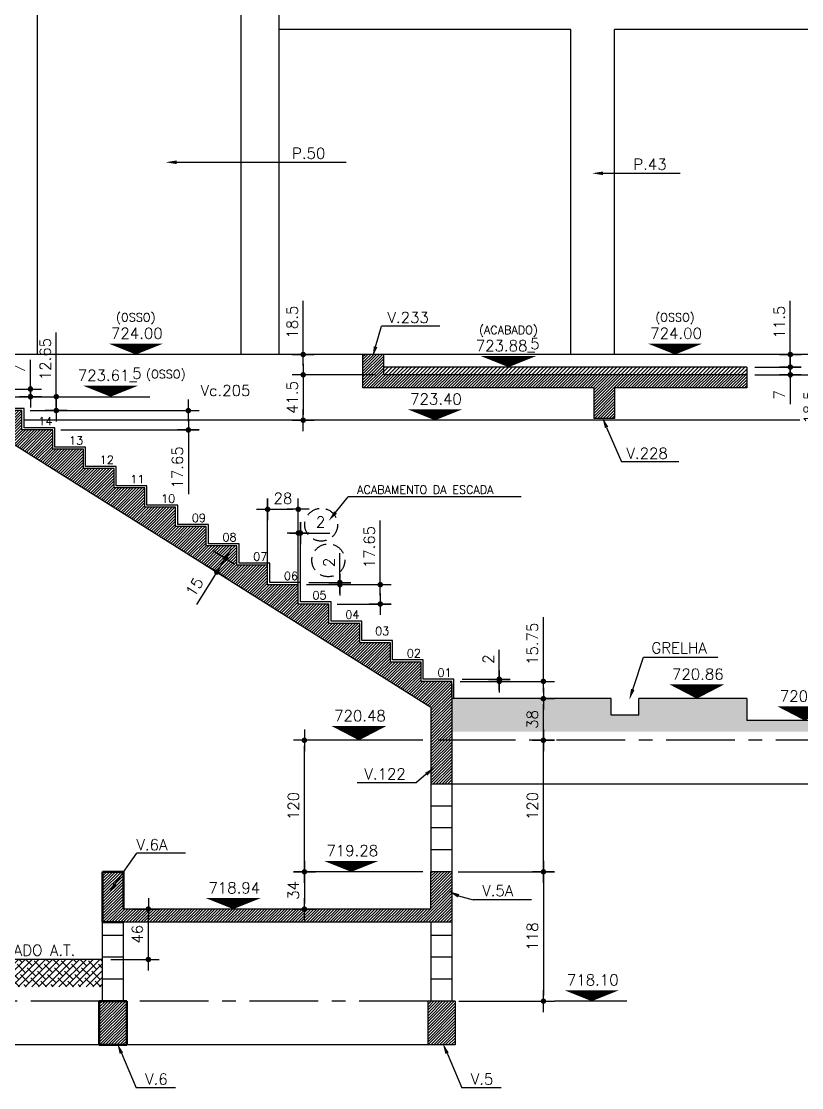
# Model space of a CAD drawing. Header units: inches. Extents: x 0 to 5940, y 0 to 4205.
# Drawn here: x 1463 to 2174, y 2248 to 3221 of the extents above; entities that cross this region are included whole.
import ezdxf
from ezdxf.enums import TextEntityAlignment as Align

# ---------------------------------------------------------------- set-up
doc = ezdxf.new("R2010")
doc.units = ezdxf.units.IN
doc.header["$LTSCALE"] = 50
doc.header["$MEASUREMENT"] = 0
doc.linetypes.add('CENTER', pattern=[2, 1.25, -0.25, 0.25, -0.25])
doc.linetypes.add('HIDDEN', pattern=[0.375, 0.25, -0.125])
for name, color, linetype in [('CORTES', 2, 'Continuous'), ('COTA', 6, 'Continuous'), ('NIVEL', 3, 'Continuous'), ('TEXTO', 3, 'Continuous')]:
    doc.layers.add(name, color=color, linetype=linetype)
doc.styles.add('ROMANS', font='romans.shx')
doc.dimstyles.new('COTA_50', dxfattribs={"dimscale": 5, "dimtxt": 2, "dimasz": 1, "dimexe": 2, "dimexo": 1.5, "dimgap": 1, "dimtad": 1, "dimzin": 12, "dimdsep": 46, "dimtxsty": 'ROMANS', "dimblk1": 'COTA', "dimblk2": 'COTA', "dimsah": 1, "dimcen": -4, "dimdle": 1.5, "dimclrd": 6, "dimclre": 6, "dimclrt": 3, "dimadec": 0, "dimazin": 0, "dimtfac": 1, "dimtofl": 0, "dimtmove": 0, "dimatfit": 3, "dimldrblk": 'COTA', "dimfxl": 1, "dimtolj": 1, "dimtzin": 12, "dimarcsym": 0})

# ---------------------------------------------------------------- blocks, each defined once
blk = doc.blocks.new('COTA')
at = {"layer": 'COTA'}
for p, q in [((0, -2), (0, 2)), ((2, 0), (-2, 0))]:
    blk.add_line(p, q, dxfattribs=at)
at = {"layer": 'COTA', "const_width": 0.5}
blk.add_lwpolyline([(-0.25, 0, 1), (0.25, 0, 1)], format="xyb", close=True, dxfattribs=at)
blk = doc.blocks.new('*D5')
at = {"layer": 'COTA', "color": 6, "lineweight": -2, "transparency": 16777216}
for p, q in [((2191.16, 2921.78), (2191.16, 2926.78)), ((2184.75, 2916.78), (2201.16, 2916.78)), ((2131.69, 2898.28), (2201.16, 2898.28)), ((2191.16, 2893.28), (2191.16, 2849.23))]:
    blk.add_line(p, q, dxfattribs=at)
at = {"layer": 'Defpoints', "color": 0, "transparency": 16777216}
for p in [(2177.25, 2916.78), (2124.19, 2898.28), (2191.16, 2898.28)]:
    blk.add_point(p, dxfattribs=at)
at = {"layer": 'COTA', "color": 6, "lineweight": -2, "transparency": 16777216, "xscale": 5, "yscale": 5, "zscale": 5}
for p, rotation in [((2191.16, 2916.78), 270), ((2191.16, 2898.28), 90)]:
    blk.add_blockref('COTA', p, dxfattribs=dict(at, rotation=rotation))
at = {"layer": 'COTA', "color": 3, "transparency": 16777216, "insert": (2181.16, 2868.75), "char_height": 10, "attachment_point": 5, "rotation": 90, "style": 'ROMANS'}
blk.add_mtext('\\A1;18.5', dxfattribs=at)
blk = doc.blocks.new('*D12')
at = {"layer": 'COTA', "color": 6, "lineweight": -2, "transparency": 16777216}
for p, q in [((1881.21, 2444.78), (1948.73, 2444.78)), ((1938.73, 2439.78), (1938.73, 2331.78)), ((1861.47, 2326.78), (1948.73, 2326.78))]:
    blk.add_line(p, q, dxfattribs=at)
at = {"layer": 'Defpoints', "color": 0, "transparency": 16777216}
for p in [(1873.71, 2444.78), (1853.97, 2326.78), (1938.73, 2326.78)]:
    blk.add_point(p, dxfattribs=at)
at = {"layer": 'COTA', "color": 6, "lineweight": -2, "transparency": 16777216, "xscale": 5, "yscale": 5, "zscale": 5}
for p, rotation in [((1938.73, 2444.78), 90), ((1938.73, 2326.78), 270)]:
    blk.add_blockref('COTA', p, dxfattribs=dict(at, rotation=rotation))
at = {"layer": 'COTA', "color": 3, "transparency": 16777216, "insert": (1928.73, 2385.78), "char_height": 10, "attachment_point": 5, "rotation": 90, "style": 'ROMANS'}
blk.add_mtext('\\A1;118', dxfattribs=at)
blk = doc.blocks.new('*D13')
at = {"layer": 'COTA', "color": 6, "lineweight": -2, "transparency": 16777216}
for p, q in [((1931.76, 2564.78), (1948.73, 2564.78)), ((1938.73, 2449.78), (1938.73, 2559.78)), ((1860.96, 2444.78), (1948.73, 2444.78))]:
    blk.add_line(p, q, dxfattribs=at)
at = {"layer": 'Defpoints', "color": 0, "transparency": 16777216}
for p in [(1924.26, 2564.78), (1938.73, 2564.78), (1853.46, 2444.78)]:
    blk.add_point(p, dxfattribs=at)
at = {"layer": 'COTA', "color": 6, "lineweight": -2, "transparency": 16777216, "xscale": 5, "yscale": 5, "zscale": 5}
for p, rotation in [((1938.73, 2564.78), 90), ((1938.73, 2444.78), 270)]:
    blk.add_blockref('COTA', p, dxfattribs=dict(at, rotation=rotation))
at = {"layer": 'COTA', "color": 3, "transparency": 16777216, "insert": (1928.73, 2504.78), "char_height": 10, "attachment_point": 5, "rotation": 90, "style": 'ROMANS'}
blk.add_mtext('\\A1;120', dxfattribs=at)
blk = doc.blocks.new('*D14')
at = {"layer": 'COTA', "color": 6, "lineweight": -2, "transparency": 16777216}
for p, q in [((1940.2, 2602.78), (1928.73, 2602.78)), ((1938.73, 2569.78), (1938.73, 2597.78)), ((1941.64, 2564.78), (1928.73, 2564.78))]:
    blk.add_line(p, q, dxfattribs=at)
at = {"layer": 'Defpoints', "color": 0, "transparency": 16777216}
for p in [(1938.73, 2602.78), (1947.7, 2602.78), (1949.14, 2564.78)]:
    blk.add_point(p, dxfattribs=at)
at = {"layer": 'COTA', "color": 6, "lineweight": -2, "transparency": 16777216, "xscale": 5, "yscale": 5, "zscale": 5}
for p, rotation in [((1938.73, 2602.78), 90), ((1938.73, 2564.78), 270)]:
    blk.add_blockref('COTA', p, dxfattribs=dict(at, rotation=rotation))
at = {"layer": 'COTA', "color": 3, "transparency": 16777216, "insert": (1928.73, 2583.78), "char_height": 10, "attachment_point": 5, "rotation": 90, "style": 'ROMANS'}
blk.add_mtext('\\A1;38', dxfattribs=at)
blk = doc.blocks.new('*D16')
at = {"layer": 'COTA', "color": 6, "lineweight": -2, "transparency": 16777216}
for p, q in [((1719.65, 2921.78), (1719.65, 2965.82)), ((1726.48, 2916.78), (1709.65, 2916.78)), ((1726.48, 2898.28), (1709.65, 2898.28)), ((1719.65, 2893.28), (1719.65, 2888.28))]:
    blk.add_line(p, q, dxfattribs=at)
at = {"layer": 'Defpoints', "color": 0, "transparency": 16777216}
for p in [(1719.65, 2916.78), (1733.98, 2916.78), (1733.98, 2898.28)]:
    blk.add_point(p, dxfattribs=at)
at = {"layer": 'COTA', "color": 6, "lineweight": -2, "transparency": 16777216, "xscale": 5, "yscale": 5, "zscale": 5}
for p, rotation in [((1719.65, 2916.78), 270), ((1719.65, 2898.28), 90)]:
    blk.add_blockref('COTA', p, dxfattribs=dict(at, rotation=rotation))
at = {"layer": 'COTA', "color": 3, "transparency": 16777216, "insert": (1709.65, 2946.3), "char_height": 10, "attachment_point": 5, "rotation": 90, "style": 'ROMANS'}
blk.add_mtext('\\A1;18.5', dxfattribs=at)
blk = doc.blocks.new('*D21')
at = {"layer": 'COTA', "color": 6, "lineweight": -2, "transparency": 16777216}
for p, q in [((1785.66, 2898.28), (1709.65, 2898.28)), ((1719.65, 2893.28), (1719.65, 2861.78)), ((1718.05, 2856.78), (1709.65, 2856.78))]:
    blk.add_line(p, q, dxfattribs=at)
at = {"layer": 'Defpoints', "color": 0, "transparency": 16777216}
for p in [(1793.16, 2898.28), (1719.65, 2856.78), (1725.55, 2856.78)]:
    blk.add_point(p, dxfattribs=at)
at = {"layer": 'COTA', "color": 6, "lineweight": -2, "transparency": 16777216, "xscale": 5, "yscale": 5, "zscale": 5}
for p, rotation in [((1719.65, 2898.28), 90), ((1719.65, 2856.78), 270)]:
    blk.add_blockref('COTA', p, dxfattribs=dict(at, rotation=rotation))
at = {"layer": 'COTA', "color": 3, "transparency": 16777216, "insert": (1709.65, 2877.53), "char_height": 10, "attachment_point": 5, "rotation": 90, "style": 'ROMANS'}
blk.add_mtext('\\A1;41.5', dxfattribs=at)
blk = doc.blocks.new('*D24')
at = {"layer": 'COTA', "color": 6, "lineweight": -2, "transparency": 16777216}
for p, q in [((2163.92, 2910.28), (2163.92, 2915.28)), ((2131.69, 2905.28), (2173.92, 2905.28)), ((2131.69, 2898.28), (2173.92, 2898.28)), ((2163.92, 2893.28), (2163.92, 2871.61))]:
    blk.add_line(p, q, dxfattribs=at)
at = {"layer": 'Defpoints', "color": 0, "transparency": 16777216}
for p in [(2124.19, 2905.28), (2124.19, 2898.28), (2163.92, 2898.28)]:
    blk.add_point(p, dxfattribs=at)
at = {"layer": 'COTA', "color": 6, "lineweight": -2, "transparency": 16777216, "xscale": 5, "yscale": 5, "zscale": 5}
for p, rotation in [((2163.92, 2905.28), 270), ((2163.92, 2898.28), 90)]:
    blk.add_blockref('COTA', p, dxfattribs=dict(at, rotation=rotation))
at = {"layer": 'COTA', "color": 3, "transparency": 16777216, "insert": (2153.92, 2879.94), "char_height": 10, "attachment_point": 5, "rotation": 90, "style": 'ROMANS'}
blk.add_mtext('\\A1;7', dxfattribs=at)
blk = doc.blocks.new('*D25')
at = {"layer": 'COTA', "color": 6, "lineweight": -2, "transparency": 16777216}
for p, q in [((2163.92, 2921.78), (2163.92, 2965.82)), ((2159.96, 2916.78), (2173.92, 2916.78)), ((2131.69, 2905.28), (2173.92, 2905.28)), ((2163.92, 2900.28), (2163.92, 2895.28))]:
    blk.add_line(p, q, dxfattribs=at)
at = {"layer": 'Defpoints', "color": 0, "transparency": 16777216}
for p in [(2152.46, 2916.78), (2163.92, 2916.78), (2124.19, 2905.28)]:
    blk.add_point(p, dxfattribs=at)
at = {"layer": 'COTA', "color": 6, "lineweight": -2, "transparency": 16777216, "xscale": 5, "yscale": 5, "zscale": 5}
for p, rotation in [((2163.92, 2916.78), 270), ((2163.92, 2905.28), 90)]:
    blk.add_blockref('COTA', p, dxfattribs=dict(at, rotation=rotation))
at = {"layer": 'COTA', "color": 3, "transparency": 16777216, "insert": (2153.92, 2946.3), "char_height": 10, "attachment_point": 5, "rotation": 90, "style": 'ROMANS'}
blk.add_mtext('\\A1;11.5', dxfattribs=at)
blk = doc.blocks.new('*D28')
at = {"layer": 'COTA', "color": 6, "lineweight": -2, "transparency": 16777216}
for p, q in [((1789.94, 2711.78), (1789.94, 2765.35)), ((1722.66, 2706.78), (1799.94, 2706.78)), ((1750.66, 2689.13), (1799.94, 2689.13)), ((1789.94, 2684.13), (1789.94, 2679.13))]:
    blk.add_line(p, q, dxfattribs=at)
at = {"layer": 'Defpoints', "color": 0, "transparency": 16777216}
for p in [(1715.16, 2706.78), (1789.94, 2706.78), (1743.16, 2689.13)]:
    blk.add_point(p, dxfattribs=at)
at = {"layer": 'COTA', "color": 6, "lineweight": -2, "transparency": 16777216, "xscale": 5, "yscale": 5, "zscale": 5}
for p, rotation in [((1789.94, 2706.78), 270), ((1789.94, 2689.13), 90)]:
    blk.add_blockref('COTA', p, dxfattribs=dict(at, rotation=rotation))
at = {"layer": 'COTA', "color": 3, "transparency": 16777216, "insert": (1779.94, 2741.06), "char_height": 10, "attachment_point": 5, "rotation": 90, "style": 'ROMANS'}
blk.add_mtext('\\A1;17.65', dxfattribs=at)
blk = doc.blocks.new('*D29')
at = {"layer": 'COTA', "color": 6, "lineweight": -2, "transparency": 16777216}
for p, q in [((1687.16, 2718.88), (1687.16, 2785.54)), ((1715.16, 2699.79), (1715.16, 2785.54)), ((1692.16, 2775.54), (1710.16, 2775.54))]:
    blk.add_line(p, q, dxfattribs=at)
at = {"layer": 'Defpoints', "color": 0, "transparency": 16777216}
for p in [(1715.16, 2775.54), (1687.16, 2711.38), (1715.16, 2692.29)]:
    blk.add_point(p, dxfattribs=at)
at = {"layer": 'COTA', "color": 6, "lineweight": -2, "transparency": 16777216, "xscale": 5, "yscale": 5, "zscale": 5, "rotation": 180}
blk.add_blockref('COTA', (1687.16, 2775.54), dxfattribs=at)
at = {"layer": 'COTA', "color": 6, "lineweight": -2, "transparency": 16777216, "xscale": 5, "yscale": 5, "zscale": 5}
blk.add_blockref('COTA', (1715.16, 2775.54), dxfattribs=at)
at = {"layer": 'COTA', "color": 3, "transparency": 16777216, "insert": (1701.16, 2785.54), "char_height": 10, "attachment_point": 5, "style": 'ROMANS'}
blk.add_mtext('\\A1;28', dxfattribs=at)
blk = doc.blocks.new('*D30')
at = {"layer": 'COTA', "color": 6, "lineweight": -2, "transparency": 16777216}
for p, q in [((1715.16, 2699.79), (1715.16, 2763.88)), ((1717.16, 2701.79), (1717.16, 2763.88)), ((1710.16, 2753.88), (1705.16, 2753.88)), ((1722.16, 2753.88), (1743.82, 2753.88))]:
    blk.add_line(p, q, dxfattribs=at)
at = {"layer": 'Defpoints', "color": 0, "transparency": 16777216}
for p in [(1717.16, 2753.88), (1715.16, 2692.29), (1717.16, 2694.29)]:
    blk.add_point(p, dxfattribs=at)
at = {"layer": 'COTA', "color": 6, "lineweight": -2, "transparency": 16777216, "xscale": 5, "yscale": 5, "zscale": 5}
blk.add_blockref('COTA', (1715.16, 2753.88), dxfattribs=at)
at = {"layer": 'COTA', "color": 6, "lineweight": -2, "transparency": 16777216, "xscale": 5, "yscale": 5, "zscale": 5, "rotation": 180}
blk.add_blockref('COTA', (1717.16, 2753.88), dxfattribs=at)
at = {"layer": 'COTA', "color": 3, "transparency": 16777216, "insert": (1735.49, 2763.88), "char_height": 10, "attachment_point": 5, "style": 'ROMANS'}
blk.add_mtext('\\A1;2', dxfattribs=at)
blk = doc.blocks.new('*D31')
at = {"layer": 'COTA', "color": 6, "lineweight": -2, "transparency": 16777216}
for p, q in [((1753.09, 2713.78), (1753.09, 2735.44)), ((1722.66, 2706.78), (1763.09, 2706.78)), ((1724.66, 2708.78), (1763.09, 2708.78)), ((1753.09, 2701.78), (1753.09, 2696.78))]:
    blk.add_line(p, q, dxfattribs=at)
at = {"layer": 'Defpoints', "color": 0, "transparency": 16777216}
for p in [(1715.16, 2706.78), (1717.16, 2708.78), (1753.09, 2708.78)]:
    blk.add_point(p, dxfattribs=at)
at = {"layer": 'COTA', "color": 6, "lineweight": -2, "transparency": 16777216, "xscale": 5, "yscale": 5, "zscale": 5}
for p, rotation in [((1753.09, 2708.78), 270), ((1753.09, 2706.78), 90)]:
    blk.add_blockref('COTA', p, dxfattribs=dict(at, rotation=rotation))
at = {"layer": 'COTA', "color": 3, "transparency": 16777216, "insert": (1743.09, 2727.11), "char_height": 10, "attachment_point": 5, "rotation": 90, "style": 'ROMANS'}
blk.add_mtext('\\A1;2', dxfattribs=at)
blk = doc.blocks.new('*D40')
at = {"layer": 'COTA', "color": 6, "lineweight": -2, "transparency": 16777216}
for p, q in [((1614.88, 2870.63), (1614.88, 2875.63)), ((1470.66, 2865.63), (1624.88, 2865.63)), ((1498.66, 2847.98), (1624.88, 2847.98)), ((1614.88, 2842.98), (1614.88, 2789.4))]:
    blk.add_line(p, q, dxfattribs=at)
at = {"layer": 'Defpoints', "color": 0, "transparency": 16777216}
for p in [(1463.16, 2865.63), (1491.16, 2847.98), (1614.88, 2847.98)]:
    blk.add_point(p, dxfattribs=at)
at = {"layer": 'COTA', "color": 6, "lineweight": -2, "transparency": 16777216, "xscale": 5, "yscale": 5, "zscale": 5}
for p, rotation in [((1614.88, 2865.63), 270), ((1614.88, 2847.98), 90)]:
    blk.add_blockref('COTA', p, dxfattribs=dict(at, rotation=rotation))
at = {"layer": 'COTA', "color": 3, "transparency": 16777216, "insert": (1604.88, 2813.69), "char_height": 10, "attachment_point": 5, "rotation": 90, "style": 'ROMANS'}
blk.add_mtext('\\A1;17.65', dxfattribs=at)
blk = doc.blocks.new('*D41')
at = {"layer": 'COTA', "color": 6, "lineweight": -2, "transparency": 16777216}
for p, q in [((1494.43, 2883.28), (1494.43, 2936.85)), ((1442.69, 2878.28), (1504.43, 2878.28)), ((1470.66, 2865.63), (1504.43, 2865.63)), ((1494.43, 2860.63), (1494.43, 2855.63))]:
    blk.add_line(p, q, dxfattribs=at)
at = {"layer": 'Defpoints', "color": 0, "transparency": 16777216}
for p in [(1435.19, 2878.28), (1494.43, 2878.28), (1463.16, 2865.63)]:
    blk.add_point(p, dxfattribs=at)
at = {"layer": 'COTA', "color": 6, "lineweight": -2, "transparency": 16777216, "xscale": 5, "yscale": 5, "zscale": 5}
for p, rotation in [((1494.43, 2878.28), 270), ((1494.43, 2865.63), 90)]:
    blk.add_blockref('COTA', p, dxfattribs=dict(at, rotation=rotation))
at = {"layer": 'COTA', "color": 3, "transparency": 16777216, "insert": (1484.43, 2912.56), "char_height": 10, "attachment_point": 5, "rotation": 90, "style": 'ROMANS'}
blk.add_mtext('\\A1;12.65', dxfattribs=at)
blk = doc.blocks.new('*D42')
at = {"layer": 'COTA', "color": 6, "lineweight": -2, "transparency": 16777216}
for p, q in [((1470.88, 2890.28), (1470.88, 2911.94)), ((1444.66, 2885.28), (1480.88, 2885.28)), ((1470.88, 2873.28), (1470.88, 2868.28)), ((1474.52, 2878.28), (1480.88, 2878.28))]:
    blk.add_line(p, q, dxfattribs=at)
at = {"layer": 'Defpoints', "color": 0, "transparency": 16777216}
for p in [(1437.16, 2885.28), (1470.88, 2885.28), (1467.02, 2878.28)]:
    blk.add_point(p, dxfattribs=at)
at = {"layer": 'COTA', "color": 6, "lineweight": -2, "transparency": 16777216, "xscale": 5, "yscale": 5, "zscale": 5}
for p, rotation in [((1470.88, 2885.28), 270), ((1470.88, 2878.28), 90)]:
    blk.add_blockref('COTA', p, dxfattribs=dict(at, rotation=rotation))
at = {"layer": 'COTA', "color": 3, "transparency": 16777216, "insert": (1460.88, 2903.61), "char_height": 10, "attachment_point": 5, "rotation": 90, "style": 'ROMANS'}
blk.add_mtext('\\A1;7', dxfattribs=at)
blk = doc.blocks.new('*D154')
at = {"color": 6, "lineweight": -2, "transparency": 16777216}
for p, q in [((1801.27, 2444.78), (1710.74, 2444.78)), ((1720.74, 2439.78), (1720.74, 2415.78)), ((1804, 2410.78), (1710.74, 2410.78))]:
    blk.add_line(p, q, dxfattribs=at)
at = {"layer": 'Defpoints', "color": 0, "transparency": 16777216}
for p in [(1808.77, 2444.78), (1720.74, 2410.78), (1811.5, 2410.78)]:
    blk.add_point(p, dxfattribs=at)
at = {"color": 6, "lineweight": -2, "transparency": 16777216, "xscale": 5, "yscale": 5, "zscale": 5}
for p, rotation in [((1720.74, 2444.78), 90), ((1720.74, 2410.78), 270)]:
    blk.add_blockref('COTA', p, dxfattribs=dict(at, rotation=rotation))
at = {"color": 3, "transparency": 16777216, "insert": (1710.74, 2427.78), "char_height": 10, "attachment_point": 5, "rotation": 90, "style": 'ROMANS'}
blk.add_mtext('\\A1;34', dxfattribs=at)
blk = doc.blocks.new('*D155')
at = {"color": 6, "lineweight": -2, "transparency": 16777216}
for p, q in [((1563.19, 2410.78), (1588.39, 2410.78)), ((1578.39, 2369.78), (1578.39, 2405.78)), ((1544.19, 2364.78), (1588.39, 2364.78))]:
    blk.add_line(p, q, dxfattribs=at)
at = {"layer": 'Defpoints', "color": 0, "transparency": 16777216}
for p in [(1555.69, 2410.78), (1578.39, 2410.78), (1536.69, 2364.78)]:
    blk.add_point(p, dxfattribs=at)
at = {"color": 6, "lineweight": -2, "transparency": 16777216, "xscale": 5, "yscale": 5, "zscale": 5}
for p, rotation in [((1578.39, 2410.78), 90), ((1578.39, 2364.78), 270)]:
    blk.add_blockref('COTA', p, dxfattribs=dict(at, rotation=rotation))
at = {"color": 3, "transparency": 16777216, "insert": (1568.39, 2387.78), "char_height": 10, "attachment_point": 5, "rotation": 90, "style": 'ROMANS'}
blk.add_mtext('\\A1;46', dxfattribs=at)
blk = doc.blocks.new('*D156')
at = {"layer": 'COTA', "color": 6, "lineweight": -2, "transparency": 16777216}
for p, q in [((1828.66, 2564.78), (1710.74, 2564.78)), ((1720.74, 2449.78), (1720.74, 2559.78)), ((1828.66, 2444.78), (1710.74, 2444.78))]:
    blk.add_line(p, q, dxfattribs=at)
at = {"layer": 'Defpoints', "color": 0, "transparency": 16777216}
for p in [(1720.74, 2564.78), (1836.16, 2564.78), (1836.16, 2444.78)]:
    blk.add_point(p, dxfattribs=at)
at = {"layer": 'COTA', "color": 6, "lineweight": -2, "transparency": 16777216, "xscale": 5, "yscale": 5, "zscale": 5}
for p, rotation in [((1720.74, 2564.78), 90), ((1720.74, 2444.78), 270)]:
    blk.add_blockref('COTA', p, dxfattribs=dict(at, rotation=rotation))
at = {"layer": 'COTA', "color": 3, "transparency": 16777216, "insert": (1710.74, 2504.78), "char_height": 10, "attachment_point": 5, "rotation": 90, "style": 'ROMANS'}
blk.add_mtext('\\A1;120', dxfattribs=at)
blk = doc.blocks.new('*D157')
at = {"layer": 'COTA', "color": 6, "lineweight": -2, "transparency": 16777216}
for p, q in [((1938.73, 2623.53), (1938.73, 2677.1)), ((1862.66, 2618.53), (1948.73, 2618.53)), ((1935.5, 2602.78), (1948.73, 2602.78)), ((1938.73, 2597.78), (1938.73, 2592.78))]:
    blk.add_line(p, q, dxfattribs=at)
at = {"layer": 'Defpoints', "color": 0, "transparency": 16777216}
for p in [(1855.16, 2618.53), (1938.73, 2618.53), (1928, 2602.78)]:
    blk.add_point(p, dxfattribs=at)
at = {"layer": 'COTA', "color": 6, "lineweight": -2, "transparency": 16777216, "xscale": 5, "yscale": 5, "zscale": 5}
for p, rotation in [((1938.73, 2618.53), 270), ((1938.73, 2602.78), 90)]:
    blk.add_blockref('COTA', p, dxfattribs=dict(at, rotation=rotation))
at = {"layer": 'COTA', "color": 3, "transparency": 16777216, "insert": (1928.73, 2652.81), "char_height": 10, "attachment_point": 5, "rotation": 90, "style": 'ROMANS'}
blk.add_mtext('\\A1;15.75', dxfattribs=at)
blk = doc.blocks.new('*D158')
at = {"layer": 'COTA', "color": 6, "lineweight": -2, "transparency": 16777216}
for p, q in [((1898.5, 2625.53), (1898.5, 2647.19)), ((1864.66, 2620.53), (1908.5, 2620.53)), ((1896, 2618.53), (1908.5, 2618.53)), ((1898.5, 2613.53), (1898.5, 2608.53))]:
    blk.add_line(p, q, dxfattribs=at)
at = {"layer": 'Defpoints', "color": 0, "transparency": 16777216}
for p in [(1857.16, 2620.53), (1888.5, 2618.53), (1898.5, 2620.53)]:
    blk.add_point(p, dxfattribs=at)
at = {"layer": 'COTA', "color": 6, "lineweight": -2, "transparency": 16777216, "xscale": 5, "yscale": 5, "zscale": 5}
for p, rotation in [((1898.5, 2620.53), 270), ((1898.5, 2618.53), 90)]:
    blk.add_blockref('COTA', p, dxfattribs=dict(at, rotation=rotation))
at = {"layer": 'COTA', "color": 3, "transparency": 16777216, "insert": (1888.5, 2638.86), "char_height": 10, "attachment_point": 5, "rotation": 90, "style": 'ROMANS'}
blk.add_mtext('\\A1;2', dxfattribs=at)
blk = doc.blocks.new('*D159')
at = {"layer": 'COTA', "color": 6, "lineweight": -2, "transparency": 16777216}
for p, q in [((1637.5, 2738.08), (1657.3, 2725.59)), ((1651.51, 2735.16), (1654.18, 2739.39)), ((1629.5, 2725.39), (1649.3, 2712.9)), ((1638.18, 2714.01), (1622.31, 2688.83))]:
    blk.add_line(p, q, dxfattribs=at)
at = {"layer": 'Defpoints', "color": 0, "transparency": 16777216}
for p in [(1631.16, 2742.08), (1623.16, 2729.39), (1640.84, 2718.24)]:
    blk.add_point(p, dxfattribs=at)
at = {"layer": 'COTA', "color": 6, "lineweight": -2, "transparency": 16777216, "xscale": 5, "yscale": 5, "zscale": 5}
for p, rotation in [((1648.84, 2730.93), 237.7744259290437), ((1640.84, 2718.24), 57.77442592904367)]:
    blk.add_blockref('COTA', p, dxfattribs=dict(at, rotation=rotation))
at = {"layer": 'COTA', "color": 3, "transparency": 16777216, "insert": (1620.45, 2704.64), "char_height": 10, "attachment_point": 5, "rotation": 57.77443, "style": 'ROMANS'}
blk.add_mtext('\\A1;15', dxfattribs=at)

msp = doc.modelspace()

# ---------------------------------------------------------------- hatches: boundary and pattern name
at = {"transparency": 33554687}
h = msp.add_hatch(dxfattribs=at)
h.set_pattern_fill('ANSI31', color=256, style=0)
h.paths.add_polyline_path([(1476.93, 2890.775), (1476.93, 2934.347), (1491.93, 2934.347), (1491.93, 2890.775)], flags=9)
h = msp.add_hatch(dxfattribs=at)
h.set_pattern_fill('ANSI31', color=256, style=0)
h.paths.add_polyline_path([(1597.382, 2791.904), (1597.382, 2835.475), (1612.382, 2835.475), (1612.382, 2791.904)], flags=9)
h = msp.add_hatch(dxfattribs=at)
h.set_pattern_fill('ANSI31', color=256, style=0)
h.paths.add_polyline_path([(1690.561, 2793.036), (1711.751, 2793.036), (1711.751, 2778.036), (1690.561, 2778.036)], flags=9)
h = msp.add_hatch(dxfattribs=at)
h.set_pattern_fill('ANSI31', color=256, style=0)
h.paths.add_polyline_path([(1729.656, 2771.384), (1741.322, 2771.384), (1741.322, 2756.384), (1729.656, 2756.384)], flags=9)
h = msp.add_hatch(dxfattribs=at)
h.set_pattern_fill('ANSI31', color=256, style=0)
h.paths.add_polyline_path([(1772.444, 2719.275), (1772.444, 2762.847), (1787.444, 2762.847), (1787.444, 2719.275)], flags=9)
h = msp.add_hatch(dxfattribs=at)
h.set_pattern_fill('ANSI31', color=256, style=0)
h.paths.add_polyline_path([(1735.591, 2721.275), (1735.591, 2732.942), (1750.591, 2732.942), (1750.591, 2721.275)], flags=9)
h = msp.add_hatch(dxfattribs=at)
h.set_pattern_fill('ANSI31', color=256, style=0)
h.paths.add_polyline_path([(1703.237, 2615.275), (1703.237, 2626.942), (1718.237, 2626.942), (1718.237, 2615.275)], flags=9)
h = msp.add_hatch(dxfattribs=at)
h.set_pattern_fill('ANSI31', color=256)
h.paths.add_polyline_path([(1703.237, 2507.632), (1703.237, 2536.918), (1718.237, 2536.918), (1718.237, 2507.632)], flags=9)
h = msp.add_hatch(dxfattribs=at)
h.set_pattern_fill('ANSI31', color=256)
h.paths.add_polyline_path([(1703.237, 2506.632), (1703.237, 2535.918), (1718.237, 2535.918), (1718.237, 2506.632)], flags=9)
h = msp.add_hatch(dxfattribs=at)
h.set_pattern_fill('ANSI31', color=256, style=0)
h.paths.add_polyline_path([(1703.237, 2506.632), (1703.237, 2535.918), (1718.237, 2535.918), (1718.237, 2506.632)], flags=9)
at = {"layer": 'CORTES'}
h = msp.add_hatch(dxfattribs=at)
h.set_pattern_fill('ANSI31', color=252, scale=15)
h.set_pattern_definition([(45, (6920.7044, 13112.8642), (-1.3258252, 1.3258252), [])])
h.paths.add_polyline_path([(1793.156, 2898.275), (1793.156, 2916.775), (1774.156, 2916.775), (1774.156, 2886.275), (1984.69, 2886.275), (1984.69, 2858.275), (2003.69, 2858.275), (2003.69, 2886.275), (2124.19, 2886.275), (2124.19, 2898.275)])
h = msp.add_hatch(dxfattribs=at)
h.set_pattern_fill('ANSI31', color=253, scale=20)
h.set_pattern_definition([(45, (-30174.3598, 13699.4953), (-1.76776695, 1.76776695), [])])
h.paths.add_polyline_path([(1793.156, 2905.275), (1793.156, 2898.275), (2124.19, 2898.275), (2124.19, 2905.275)])
h = msp.add_hatch(dxfattribs=at)
h.set_pattern_fill('ANSI31', color=252, scale=15)
h.paths.add_polyline_path([(1743.156, 2671.475), (1743.156, 2689.125), (1715.156, 2689.125), (1715.156, 2706.775), (1687.156, 2706.775), (1687.156, 2724.425), (1659.156, 2724.425), (1659.156, 2742.075), (1631.156, 2742.075), (1631.156, 2759.725), (1603.156, 2759.725), (1603.156, 2777.375), (1575.156, 2777.375), (1575.156, 2795.025), (1547.156, 2795.025), (1547.156, 2812.675), (1519.156, 2812.675), (1519.156, 2830.325), (1491.156, 2830.325), (1491.156, 2847.975), (1463.156, 2847.975), (1463.156, 2865.625), (1435.156, 2865.625), (1435.156, 2878.275), (1413.805, 2878.275), (1338.19, 2878.275), (1338.19, 2815.775), (1373.19, 2815.775), (1373.19, 2863.275), (1410.755, 2863.275), (1836.156, 2595.121), (1836.156, 2564.775), (1855.156, 2564.775), (1855.156, 2615.942), (1855.156, 2618.525), (1827.156, 2618.525), (1827.156, 2636.175), (1799.156, 2636.175), (1799.156, 2653.825), (1771.156, 2653.825), (1771.156, 2671.475)])
h = msp.add_hatch(dxfattribs=at)
h.set_pattern_fill('ANSI38', color=253, scale=35)
h.paths.add_polyline_path([(2996.69, 2602.775), (2310.69, 2602.775), (2310.69, 2582.775), (2124.19, 2582.775), (2124.19, 2602.775), (2025.656, 2602.775), (2025.656, 2587.775), (2000.656, 2587.775), (2000.656, 2602.775), (1855.156, 2602.775), (1855.156, 2572.775), (2996.69, 2572.775)])
h = msp.add_hatch(dxfattribs=at)
h.set_pattern_fill('ANSI31', color=252, scale=15)
h.paths.add_polyline_path([(1855.156, 2564.775), (1836.156, 2564.775), (1836.156, 2524.775), (1855.156, 2524.775)])
h = msp.add_hatch(dxfattribs=at)
h.set_pattern_fill('ANSI31', color=252, scale=15)
h.paths.add_polyline_path([(1855.156, 2398.775), (1855.156, 2425.115), (1852.304, 2427.118), (1855.156, 2426.292), (1855.156, 2444.775), (1836.156, 2444.775), (1836.156, 2410.775), (1555.69, 2410.775), (1555.69, 2444.775), (1536.69, 2444.775), (1536.69, 2398.775), (1836.156, 2398.775)])
h = msp.add_hatch(dxfattribs=at)
h.set_pattern_fill('ANSI38', color=253, scale=35)
h.set_pattern_definition([(45, (-20281.5175, 13966.022), (-3.0935922, 3.0935922), []), (135, (-20281.5175, 13966.022), (-9.2807765, 3.0935922), [10.9375, -6.5625])])
h.paths.add_polyline_path([(1536.69, 2339.775), (1536.69, 2364.775), (1373.19, 2364.775), (1373.19, 2339.775)])
h = msp.add_hatch(dxfattribs=at)
h.set_pattern_fill('ANSI31', color=252, scale=15)
h.paths.add_polyline_path([(1533.69, 2326.775), (1533.69, 2286.775), (1558.69, 2286.775), (1558.69, 2326.775)])
h = msp.add_hatch(dxfattribs=at)
h.set_pattern_fill('ANSI31', color=252, scale=15)
h.paths.add_polyline_path([(1858.156, 2326.775), (1833.156, 2326.775), (1833.156, 2286.775), (1858.156, 2286.775)])

# ---------------------------------------------------------------- linework, layer by layer
at = {"color": 30}
msp.add_line((1855.156, 2524.775), (1836.156, 2524.775), dxfattribs=at)
at = {"layer": 'CORTES', "color": 8}
for p, q in [((1477.192, 2916.775), (1477.192, 3603.275)), ((1663.19, 2916.775), (1663.19, 3603.275))]:
    msp.add_line(p, q, dxfattribs=at)
at = {"layer": 'CORTES'}
for p, q in [((1697.69, 2916.775), (1697.69, 3603.275)), ((1963.69, 3213.275), (1697.69, 3213.275)), ((1963.69, 2916.775), (1963.69, 3213.275)), ((2003.69, 2916.775), (2003.69, 3213.275)), ((2310.69, 3213.275), (2003.69, 3213.275)), ((1774.156, 2916.775), (1338.19, 2916.775)), ((2310.69, 2916.775), (1793.156, 2916.775)), ((2172.623, 2856.775), (1465.156, 2856.775)), ((2000.656, 2602.775), (1855.156, 2602.775)), ((2000.656, 2587.775), (2000.656, 2602.775)), ((2025.656, 2587.775), (2025.656, 2602.775)), ((2124.19, 2602.775), (2025.656, 2602.775)), ((2124.19, 2602.775), (2124.19, 2582.775)), ((2025.656, 2587.775), (2000.656, 2587.775)), ((2310.69, 2582.775), (2124.19, 2582.775)), ((1836.156, 2524.775), (1836.156, 2444.775)), ((2313.19, 2524.775), (1855.156, 2524.775)), ((1855.156, 2524.775), (1855.156, 2444.775)), ((1855.156, 2504.775), (1836.156, 2504.775)), ((1855.156, 2484.775), (1836.156, 2484.775)), ((1855.156, 2464.775), (1836.156, 2464.775)), ((1536.69, 2326.775), (1536.69, 2398.775)), ((1555.69, 2326.775), (1555.69, 2398.775)), ((1836.156, 2398.775), (1836.156, 2326.775)), ((1855.156, 2398.775), (1855.156, 2326.775)), ((1555.69, 2386.775), (1536.69, 2386.775)), ((1855.156, 2386.775), (1836.156, 2386.775)), ((1536.69, 2364.775), (1373.19, 2364.775)), ((1555.69, 2366.775), (1536.69, 2366.775)), ((1855.156, 2366.775), (1836.156, 2366.775)), ((1555.69, 2346.775), (1536.69, 2346.775)), ((1855.156, 2346.775), (1836.156, 2346.775)), ((1533.69, 2286.775), (1373.19, 2286.775)), ((1833.156, 2286.775), (1558.69, 2286.775))]:
    msp.add_line(p, q, dxfattribs=at)
at = {"layer": 'CORTES', "color": 1}
for p, q in [((1774.156, 2886.275), (1774.156, 2916.775)), ((1793.156, 2916.775), (1774.156, 2916.775)), ((1793.156, 2898.275), (1793.156, 2916.775)), ((2124.19, 2898.275), (1793.156, 2898.275)), ((2124.19, 2898.275), (2124.19, 2886.275)), ((1984.69, 2886.275), (1774.156, 2886.275)), ((1984.69, 2886.275), (1984.69, 2858.275)), ((2003.69, 2886.275), (2003.69, 2858.275)), ((2124.19, 2886.275), (2003.69, 2886.275)), ((1410.755, 2863.275), (1836.156, 2595.121)), ((2003.69, 2858.275), (1984.69, 2858.275)), ((1855.156, 2615.942), (1855.156, 2524.775)), ((1836.156, 2595.121), (1836.156, 2524.775)), ((1855.156, 2444.775), (1836.156, 2444.775)), ((1836.156, 2410.775), (1836.156, 2444.775)), ((1855.156, 2444.775), (1855.156, 2398.775)), ((1836.156, 2410.775), (1555.69, 2410.775)), ((1836.156, 2398.775), (1536.69, 2398.775)), ((1855.156, 2398.775), (1836.156, 2398.775)), ((1858.156, 2326.775), (1833.156, 2326.775)), ((1833.156, 2326.775), (1833.156, 2286.775)), ((1858.156, 2326.775), (1858.156, 2286.775)), ((1858.156, 2286.775), (1833.156, 2286.775))]:
    msp.add_line(p, q, dxfattribs=at)
at = {"layer": 'CORTES', "color": 253}
for p, q in [((2124.19, 2905.275), (1793.156, 2905.275)), ((2124.19, 2905.275), (2124.19, 2898.275)), ((1857.156, 2602.775), (1857.156, 2617.942))]:
    msp.add_line(p, q, dxfattribs=at)
at = {"layer": 'CORTES', "color": 1, "linetype": 'HIDDEN'}
msp.add_line((1855.156, 2564.775), (1836.156, 2564.775), dxfattribs=at)
at = {"layer": 'CORTES', "color": 1, "linetype": 'Continuous', "lineweight": 50}
for p, q in [((1555.69, 2444.775), (1536.69, 2444.775)), ((1536.69, 2444.775), (1536.69, 2398.775)), ((1555.69, 2410.775), (1555.69, 2444.775)), ((1555.69, 2398.775), (1536.69, 2398.775)), ((1558.69, 2326.775), (1533.69, 2326.775)), ((1533.69, 2326.775), (1533.69, 2286.775)), ((1558.69, 2326.775), (1558.69, 2286.775)), ((1558.69, 2286.775), (1533.69, 2286.775))]:
    msp.add_line(p, q, dxfattribs=at)
at = {"layer": 'CORTES', "color": 1}
msp.add_lwpolyline([(1855.156, 2604.775), (1855.156, 2618.525), (1827.156, 2618.525), (1827.156, 2636.175), (1799.156, 2636.175), (1799.156, 2653.825), (1771.156, 2653.825), (1771.156, 2671.475), (1743.156, 2671.475), (1743.156, 2689.125), (1715.156, 2689.125), (1715.156, 2706.775), (1687.156, 2706.775), (1687.156, 2724.425), (1659.156, 2724.425), (1659.156, 2742.075), (1631.156, 2742.075), (1631.156, 2759.725), (1603.156, 2759.725), (1603.156, 2777.375), (1575.156, 2777.375), (1575.156, 2795.025), (1547.156, 2795.025), (1547.156, 2812.675), (1519.156, 2812.675), (1519.156, 2830.325), (1491.156, 2830.325), (1491.156, 2847.975), (1463.156, 2847.975), (1463.156, 2865.625), (1435.156, 2865.625)], dxfattribs=at)
at = {"layer": 'CORTES', "color": 253}
msp.add_lwpolyline([(1857.156, 2604.775), (1857.156, 2620.525), (1829.156, 2620.525), (1829.156, 2638.175), (1801.156, 2638.175), (1801.156, 2655.825), (1773.156, 2655.825), (1773.156, 2673.475), (1745.156, 2673.475), (1745.156, 2691.125), (1717.156, 2691.125), (1717.156, 2708.775), (1689.156, 2708.775), (1689.156, 2726.425), (1661.156, 2726.425), (1661.156, 2744.075), (1633.156, 2744.075), (1633.156, 2761.725), (1605.156, 2761.725), (1605.156, 2779.375), (1577.156, 2779.375), (1577.156, 2797.025), (1549.156, 2797.025), (1549.156, 2814.675), (1521.156, 2814.675), (1521.156, 2832.325), (1493.156, 2832.325), (1493.156, 2849.975), (1465.156, 2849.975), (1465.156, 2867.625), (1437.156, 2867.625)], dxfattribs=at)
at = {"layer": 'COTA'}
for p, q in [((1504.43, 2878.275), (1579.75, 2878.275)), ((2014.749, 2326.775), (1948.725, 2326.775))]:
    msp.add_line(p, q, dxfattribs=at)
at = {"layer": 'COTA', "linetype": 'CENTER'}
for p, q in [((2313.19, 2564.775), (1855.156, 2564.775)), ((1533.69, 2326.775), (1373.19, 2326.775)), ((1833.156, 2326.775), (1555.69, 2326.775))]:
    msp.add_line(p, q, dxfattribs=at)
at = {"layer": 'NIVEL', "color": 1}
for points in [[(1567.022, 2916.775, 0, 50, 0), (1567.022, 2926.775, 50, 50, 0)], [(2058.836, 2916.775, 0, 50, 0), (2058.836, 2926.775, 50, 50, 0)], [(1906.901, 2905.275, 0, 50, 0), (1906.901, 2915.275, 50, 50, 0)], [(2026.801, 2916.775, 0, 50, 0), (2026.801, 2916.775, 50, 50, 0)], [(1955.46, 2898.275, 0, 50, 0), (1955.46, 2898.275, 50, 50, 0)], [(1543.919, 2878.275, 0, 50, 0), (1543.919, 2888.275, 50, 50, 0)], [(1839.839, 2856.775, 0, 50, 0), (1839.839, 2866.775, 50, 50, 0)], [(1807.804, 2856.775, 0, 50, 0), (1807.804, 2856.775, 50, 50, 0)], [(2078.67, 2602.775, 0, 50, 0), (2078.67, 2615.775, 50, 50, 0)], [(2177.029, 2582.775, 0, 50, 0), (2177.029, 2595.775, 50, 50, 0)], [(1770.5, 2564.775, 0, 50, 0), (1770.5, 2577.775, 50, 50, 0)], [(1763.473, 2444.775, 0, 50, 0), (1763.473, 2454.775, 50, 50, 0)], [(1655.848, 2410.775, 0, 50, 0), (1655.848, 2420.775, 50, 50, 0)], [(1982.841, 2326.775, 0, 50, 0), (1982.841, 2336.775, 50, 50, 0)]]:
    msp.add_lwpolyline(points, format="xyseb", dxfattribs=at)
at = {"layer": 'TEXTO', "color": 8}
for p, q in [((1604.276, 3092.174), (1758.846, 3092.174)), ((1993.15, 3082.111), (2063.299, 3082.111)), ((1785.676, 2923.905), (1791.171, 2942.75)), ((1844.147, 2942.75), (1791.171, 2942.75)), ((1996.383, 2850.236), (2009.862, 2818.813)), ((2062.121, 2818.813), (2009.862, 2818.813)), ((1749.117, 2772.716), (1760.548, 2786.928)), ((1918.328, 2786.928), (1760.548, 2786.928)), ((2020.222, 2611.159), (2030.146, 2640.757)), ((2030.146, 2640.757), (2097.722, 2640.757)), ((1831.831, 2533.797), (1822.967, 2526.302)), ((1768.756, 2526.302), (1822.967, 2526.302)), ((1548.178, 2433.696), (1567.845, 2461.666)), ((1612.225, 2461.666), (1567.845, 2461.666)), ((1861.321, 2422.794), (1874.768, 2419.345)), ((1927.747, 2419.345), (1874.768, 2419.345)), ((1553.856, 2279.252), (1567.335, 2247.829)), ((1850.832, 2279.252), (1864.312, 2247.829)), ((1603.128, 2247.829), (1567.335, 2247.829)), ((1900.105, 2247.829), (1864.312, 2247.829))]:
    msp.add_line(p, q, dxfattribs=at)
at = {"layer": 'TEXTO', "color": 4, "linetype": 'HIDDEN'}
for centre in [(1736.041, 2761.49), (1742.546, 2728.997)]:
    msp.add_circle(centre, 14.989, dxfattribs=at)
at = {"layer": 'TEXTO', "color": 8}
for points in [[(1604.276, 3090.507), (1604.276, 3093.84), (1594.276, 3092.174)], [(1993.15, 3080.444), (1993.15, 3083.778), (1983.15, 3082.111)], [(1784.076, 2924.372), (1787.276, 2923.439), (1782.877, 2914.305)], [(1997.915, 2850.893), (1994.851, 2849.579), (1992.441, 2859.426)], [(1747.819, 2773.761), (1750.416, 2771.672), (1742.85, 2764.924)], [(2021.802, 2610.629), (2018.642, 2611.688), (2017.043, 2601.677)], [(1830.755, 2535.07), (1832.907, 2532.524), (1839.467, 2540.254)], [(1546.815, 2434.655), (1549.542, 2432.737), (1542.426, 2425.516)], [(1862.042, 2424.297), (1860.6, 2421.291), (1852.304, 2427.118)], [(1555.387, 2279.909), (1552.324, 2278.595), (1549.913, 2288.443)], [(1852.364, 2279.909), (1849.3, 2278.595), (1846.89, 2288.443)]]:
    msp.add_solid(points, dxfattribs=at)

# ---------------------------------------------------------------- texts
at = {"layer": 'NIVEL', "color": 4, "style": 'ROMANS'}
for s, p in [('(OSSO)', (1566.918, 2946.932)), ('(OSSO)', (2058.732, 2946.932)), ('(ACABADO)', (1906.797, 2935.432)), ('(OSSO)', (1594.328, 2895.149))]:
    msp.add_text(s, height=7.5, dxfattribs=at).set_placement(p, align=Align.CENTER)
at = {"layer": 'NIVEL', "color": 3, "style": 'ROMANS'}
for s, p in [('724.00', (1567.91, 2931.129)), ('724.00', (2059.724, 2931.129)), ('723.88_', (1904.011, 2919.753)), ('5', (1931.03, 2921.662)), ('723.61_', (1541.03, 2892.753)), ('5', (1568.048, 2894.662)), ('723.40', (1840.727, 2871.129)), ('720.86', (2079.557, 2620.129)), ('720.66', (2177.917, 2600.129)), ('720.48', (1771.388, 2582.129)), ('719.28', (1764.361, 2459.129)), ('718.94', (1656.736, 2425.129)), ('718.10', (1983.728, 2341.129))]:
    msp.add_text(s, height=10, dxfattribs=at).set_placement(p, align=Align.CENTER)
at = {"layer": 'TEXTO', "color": 3, "style": 'ROMANS'}
for s, p in [('P.50', (1709.427, 3095.347)), ('P.43', (2020.697, 3085.284)), ('V.233', (1796.493, 2945.55)), ('Vc.205', (1626.04, 2878.922)), ('V.228', (2014.466, 2821.612)), ('V.122', (1775.458, 2529.102)), ('V.6A', (1567.583, 2464.465)), ('V.5A', (1882.968, 2422.624)), ('PISO ACABADO A.T.', (1384.932, 2368.179)), ('V.6', (1575.494, 2250.629)), ('V.5', (1872.47, 2250.629))]:
    msp.add_text(s, height=10, dxfattribs=at).set_placement(p)
at = {"layer": 'TEXTO', "color": 4, "style": 'ROMANS'}
for s, p in [('14', (1478.068, 2852.193)), ('13', (1506.068, 2834.543)), ('12', (1534.068, 2816.893)), ('11', (1562.068, 2799.243)), ('ACABAMENTO DA ESCADA', (1768.807, 2789.728)), ('10', (1590.068, 2781.593)), ('09', (1618.068, 2763.943)), ('08', (1646.068, 2746.293)), ('07', (1674.068, 2728.643)), ('06', (1702.068, 2710.993)), ('05', (1728.068, 2693.343)), ('04', (1758.068, 2675.693)), ('03', (1785.236, 2660.699)), ('02', (1814.068, 2640.393)), ('01', (1842.068, 2622.743))]:
    msp.add_text(s, height=7.5, dxfattribs=at).set_placement(p)
at = {"layer": 'TEXTO', "style": 'ROMANS'}
msp.add_text('GRELHA', height=10, dxfattribs=at).set_placement((2037.196, 2644.084))

# ---------------------------------------------------------------- dimensions: what is measured, and where the dimension line sits
at = {"color": 30}
for base, p1, p2, picture, middle in [((1720.737, 2410.775), (1808.772, 2444.775), (1811.502, 2410.775), '*D154', (1710.737, 2427.775)), ((1578.392, 2410.775), (1536.69, 2364.775), (1555.69, 2410.775), '*D155', (1568.392, 2387.775))]:
    dim = msp.add_linear_dim(base=base, p1=p1, p2=p2, angle=90, dimstyle='COTA_50', dxfattribs=at)
    dim.commit()
    dim.dimension.update_dxf_attribs({"geometry": picture, "text_midpoint": middle})
at = {"layer": 'COTA'}
for base, p1, p2, picture, middle in [((1719.65, 2916.775), (1733.977, 2898.275), (1733.977, 2916.775), '*D16', (1709.65, 2946.299)), ((2163.92, 2916.775), (2124.19, 2905.275), (2152.462, 2916.775), '*D25', (2153.92, 2946.299)), ((1494.43, 2878.275), (1463.156, 2865.625), (1435.19, 2878.275), '*D41', (1484.43, 2912.561)), ((2191.164, 2898.275), (2177.248, 2916.775), (2124.19, 2898.275), '*D5', (2181.164, 2868.751)), ((1470.88, 2885.275), (1467.019, 2878.275), (1437.156, 2885.275), '*D42', (1460.88, 2903.609)), ((2163.92, 2898.275), (2124.19, 2905.275), (2124.19, 2898.275), '*D24', (2153.92, 2879.942)), ((1719.65, 2856.775), (1793.156, 2898.275), (1725.548, 2856.775), '*D21', (1709.65, 2877.525)), ((1614.882, 2847.975), (1463.156, 2865.625), (1491.156, 2847.975), '*D40', (1604.882, 2813.69)), ((1789.944, 2706.775), (1743.156, 2689.125), (1715.156, 2706.775), '*D28', (1779.944, 2741.061)), ((1753.091, 2708.775), (1715.156, 2706.775), (1717.156, 2708.775), '*D31', (1743.091, 2727.109)), ((1938.725, 2618.525), (1928, 2602.775), (1855.156, 2618.525), '*D157', (1928.725, 2652.811)), ((1898.5, 2620.525), (1888.5, 2618.525), (1857.156, 2620.525), '*D158', (1888.5, 2638.859)), ((1938.725, 2602.775), (1949.136, 2564.775), (1947.696, 2602.775), '*D14', (1928.725, 2583.775)), ((1720.737, 2564.775), (1836.156, 2444.775), (1836.156, 2564.775), '*D156', (1710.737, 2504.775)), ((1938.725, 2326.775), (1873.712, 2444.775), (1853.972, 2326.775), '*D12', (1928.725, 2385.775))]:
    dim = msp.add_linear_dim(base=base, p1=p1, p2=p2, angle=90, dimstyle='COTA_50', dxfattribs=at)
    dim.commit()
    dim.dimension.update_dxf_attribs({"geometry": picture, "text_midpoint": middle})
for base, p1, p2, picture, middle in [((1715.156, 2775.536), (1687.156, 2711.375), (1715.156, 2692.289), '*D29', (1701.156, 2785.536)), ((1717.156, 2753.884), (1715.156, 2692.289), (1717.156, 2694.289), '*D30', (1735.489, 2763.884))]:
    dim = msp.add_linear_dim(base=base, p1=p1, p2=p2, dimstyle='COTA_50', dxfattribs=at)
    dim.commit()
    dim.dimension.update_dxf_attribs({"geometry": picture, "text_midpoint": middle})
dim = msp.add_aligned_dim(p1=(1631.156, 2742.075), p2=(1623.157, 2729.386), distance=20.908, dimstyle='COTA_50', dxfattribs=at)
dim.commit()
dim.dimension.update_dxf_attribs({"geometry": '*D159', "text_midpoint": (1620.45, 2704.636)})
dim = msp.add_linear_dim(base=(1938.725, 2564.775), p1=(1853.457, 2444.775), p2=(1924.263, 2564.775), angle=90, dimstyle='COTA_50', dxfattribs=at)
dim.commit()
dim.dimension.update_dxf_attribs({"geometry": '*D13', "text_midpoint": (1938.725, 2504.775), "dimtype": 160})

doc.saveas('drawing.dxf')
